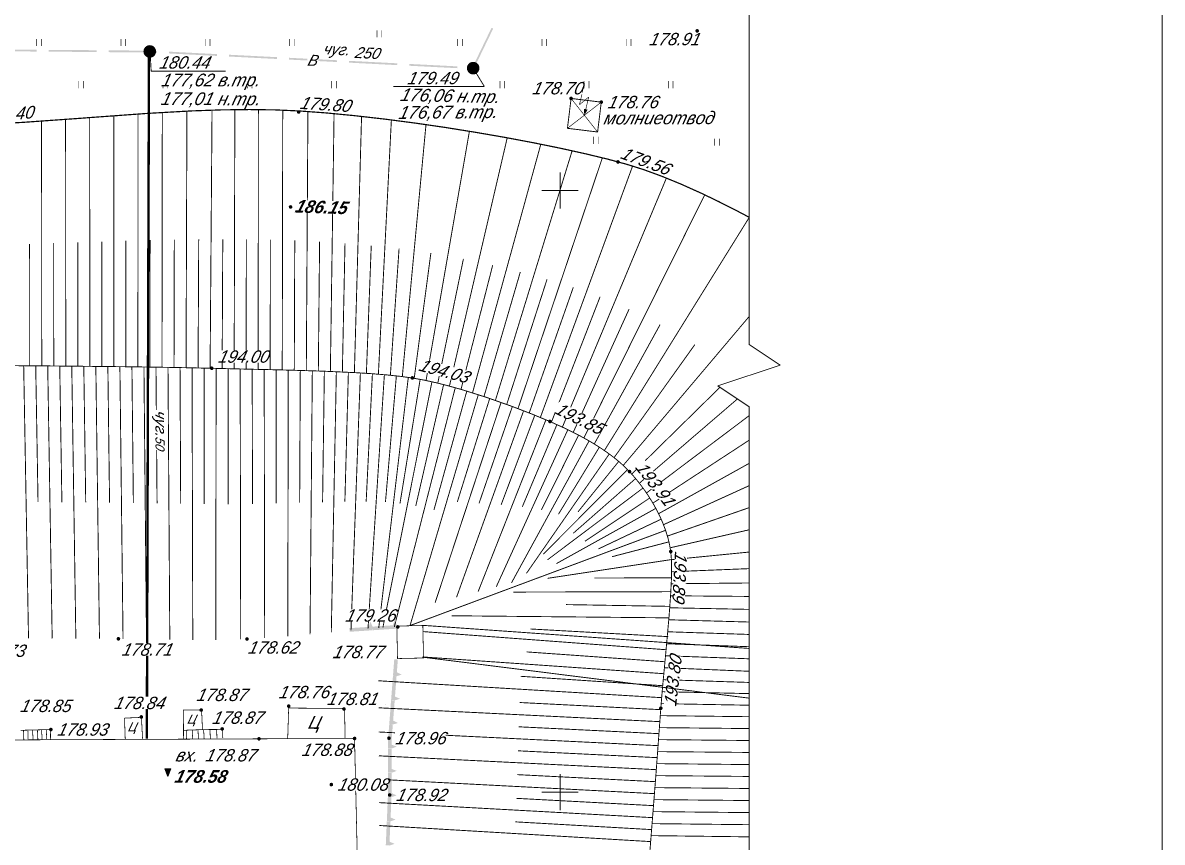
# Model space of a CAD drawing. Header units: millimetres. Extents: x -338 to 6826, y -8218 to 3153.
# Drawn here: x 276.4 to 630.7, y -7446.5 to -7191.8 of the extents above; entities that cross this region are included whole.
import ezdxf

# ---------------------------------------------------------------- set-up
doc = ezdxf.new("R2010")
doc.units = ezdxf.units.MM
for name, pattern in [('Cплошная', [0]), ('Cплошная_0.50', [0]), ('Штриховая 2_0.50', [2, 1, -1])]:
    doc.linetypes.add(name, pattern=pattern)
for name, color, linetype, lineweight in [('Рамка толстая', 7, 'Continuous', 60), ('Рамка тонкая', 5, 'Continuous', 25), ('Строительный', 251, 'Continuous', 13), ('Строительный @ 1', 251, 'Continuous', 13)]:
    doc.layers.add(name, color=color, linetype=linetype, lineweight=lineweight)
doc.styles.get("Standard").update_dxf_attribs({"font": 'simplex.shx', "oblique": 15})
doc.styles.add('БСАМ курсив малоконтрасный (Бм-431)', font='')
doc.styles.get('БСАМ курсив малоконтрасный (Бм-431)').set_extended_font_data('Bm431', italic=True)
doc.linetypes.add('Водопр', pattern='A,5,-1,["В",БСАМ курсив малоконтрасный (Бм-431),S=2,R=0,X=-1.2,Y=-1],-1,10,-2,10,-2,5', length=36)
doc.linetypes.add('КОНТУР', pattern='A,0,-0.5,[133,ltypeshp.shx,S=0.05,R=0,X=-0.5,Y=0],-0.5', length=1)

# ---------------------------------------------------------------- blocks, each defined once
blk = doc.blocks.new('2011 - 401 трава')
at = {"color": 7, "linetype": 'Continuous', "lineweight": 0, "const_width": 0.1, "flags": 128}
for points in [[(0, 0), (0, 1.2)], [(0.8, 0), (0.8, 1.2)]]:
    blk.add_lwpolyline(points, dxfattribs=at)
blk = doc.blocks.new('118 - 330 отм высот')
blk.add_hatch(color=7).paths.add_polyline_path([(0.098, 0.12), (0.002, 0.155), (-0.095, 0.121), (-0.146, 0.032), (-0.129, -0.069), (-0.05, -0.135), (0.052, -0.136), (0.131, -0.07), (0.149, 0.031)])
at = {"color": 7, "linetype": 'Continuous', "lineweight": 0, "const_width": 0.01, "flags": 128}
blk.add_lwpolyline([(0.098, 0.12), (0.002, 0.155), (-0.095, 0.121), (-0.146, 0.032), (-0.129, -0.069), (-0.05, -0.135), (0.052, -0.136), (0.131, -0.07), (0.149, 0.031), (0.098, 0.12)], close=True, dxfattribs=at)
blk = doc.blocks.new('DIMENSION_17742')
at = {"color": 7, "linetype": 'Continuous', "lineweight": 0, "const_width": 0.075, "flags": 128}
for points in [[(4065.922915, 2211.535518), (4066.011045, 2209.913233)], [(4066.011045, 2209.913233), (4072.193362, 2209.913233)]]:
    blk.add_lwpolyline(points, dxfattribs=at)
at = {"color": 7, "insert": (4070.703297, 2210.913233), "char_height": 1.262627, "attachment_point": 7}
blk.add_mtext('{\\fArial|c1|b0|i1;\\l\\C0; }', dxfattribs=at)
blk = doc.blocks.new('DIMENSION_17778')
at = {"color": 7, "linetype": 'Continuous', "lineweight": 0, "const_width": 0.075, "flags": 128}
for points in [[(4092.775278, 2210.177396), (4093.712342, 2208.646757)], [(4093.712342, 2208.646757), (4086.131311, 2208.646757)]]:
    blk.add_lwpolyline(points, dxfattribs=at)
at = {"color": 7, "insert": (4087.131311, 2209.646757), "char_height": 1.262627, "attachment_point": 7}
blk.add_mtext('{\\fArial|c1|b0|i1;\\l\\C0; }', dxfattribs=at)
blk = doc.blocks.new('49 - 117.2.1 колодц.смотр.на водопроводах d-2.0')
at = {"true_color": 0xffffff}
blk.add_hatch(color=7, dxfattribs=at).paths.add_polyline_path([(-0.00002, 1), (-0.3827, 0.92388), (-0.70712, 0.70712), (-0.92388, 0.3827), (-1, 0), (-0.92388, -0.38268), (-0.70712, -0.7071), (-0.3827, -0.92386), (0, -0.99998), (0.38268, -0.92386), (0.7071, -0.7071), (0.92386, -0.38268), (0.99998, 0.00002), (0.92386, 0.3827), (0.7071, 0.70712), (0.38268, 0.92388)])
at = {"color": 7, "linetype": 'Continuous', "lineweight": 0, "const_width": 0.1, "flags": 128}
blk.add_lwpolyline([(-1, 0), (1, 0)], dxfattribs=at)
blk.add_lwpolyline([(0, 1), (0.269797, 0.962917), (0.519584, 0.854419), (0.730836, 0.682553), (0.887885, 0.460065), (0.979084, 0.203456), (0.997669, -0.068242), (0.942261, -0.33488), (0.81697, -0.57668), (0.631088, -0.775711), (0.398401, -0.917211), (0.136167, -0.990686), (-0.136167, -0.990686), (-0.398401, -0.917211), (-0.631088, -0.775711), (-0.81697, -0.57668), (-0.942261, -0.33488), (-0.997669, -0.068242), (-0.979084, 0.203456), (-0.887885, 0.460065), (-0.730836, 0.682553), (-0.519584, 0.854419), (-0.269797, 0.962917), (0, 1)], close=True, dxfattribs=at)
at = {"color": 7, "linetype": 'Continuous', "lineweight": 0, "true_color": 0xffffff, "const_width": 0.02, "flags": 128}
blk.add_lwpolyline([(0, 1), (-0.382683, 0.92388), (-0.707107, 0.707107), (-0.92388, 0.382683), (-1, 0), (-0.92388, -0.382683), (-0.707107, -0.707107), (-0.382683, -0.92388), (0, -1), (0.382683, -0.92388), (0.707107, -0.707107), (0.92388, -0.382683), (1, 0), (0.92388, 0.382683), (0.707107, 0.707107), (0.382683, 0.92388), (0, 1)], close=True, dxfattribs=at)
blk = doc.blocks.new('46 - 112.2 электрич. п. станц')
blk.add_hatch(color=7).paths.add_polyline_path([(0.3, 1), (-0.3, 1), (0, 0)])
at = {"color": 7, "linetype": 'Continuous', "lineweight": 0, "const_width": 0.1, "flags": 128}
for points in [[(-1.2, 1.5), (-1.2, 4)], [(0, 3.1), (-1.2, 1.5)], [(0, 1), (0, 3.1)]]:
    blk.add_lwpolyline(points, dxfattribs=at)
at = {"color": 7, "linetype": 'Continuous', "lineweight": 0, "const_width": 0.02, "flags": 128}
blk.add_lwpolyline([(0.3, 1), (-0.3, 1), (0, 0), (0.3, 1)], close=True, dxfattribs=at)
blk = doc.blocks.new('Крест')
at = {"color": 0, "linetype": 'Continuous', "lineweight": 0, "flags": 128}
for points in [[(0, -1), (0, 1)], [(-1, 0), (1, 0)]]:
    blk.add_lwpolyline(points, dxfattribs=at)
blk = doc.blocks.new('Отметка рельса')
at = {"linetype": 'Continuous', "lineweight": -2}
blk.add_hatch(color=0, dxfattribs=at).paths.add_polyline_path([(-0.65, 0.251), (-0.65, -0.249), (0, 0.001)])
at = {"color": 0, "linetype": 'Continuous', "lineweight": -2, "flags": 128}
blk.add_lwpolyline([(-0.65, 0.251), (-0.65, -0.249), (0, 0.001), (-0.65, 0.251)], dxfattribs=at)

msp = doc.modelspace()

# ---------------------------------------------------------------- hatches: boundary and pattern name
at = {"layer": 'Строительный', "lineweight": 20}
for points in [[(416.25, -7205.6), (415.24, -7205.55), (415.21, -7206.11), (416.41, -7206.17), (416.42, -7205.89), (416.67, -7206.01), (422.66, -7193.62), (422.15, -7193.37)], [(265.76, -7200.63), (280.72, -7200.75), (280.72, -7200.19), (265.76, -7200.06)], [(284.46, -7200.78), (299.41, -7200.9), (299.42, -7200.34), (284.46, -7200.22)], [(303.15, -7200.94), (315.92, -7201.04), (318.1, -7201.15), (318.13, -7200.59), (315.94, -7200.48), (315.93, -7200.76), (315.93, -7200.48), (303.16, -7200.37)], [(336.8, -7201.55), (321.86, -7200.78), (321.83, -7201.34), (336.77, -7202.11)], [(355.48, -7202.5), (340.54, -7201.74), (340.51, -7202.3), (355.45, -7203.06)], [(374.15, -7203.45), (359.21, -7202.69), (359.19, -7203.25), (374.13, -7204.01)], [(392.83, -7204.41), (377.89, -7203.64), (377.86, -7204.2), (392.8, -7204.97)], [(411.51, -7205.36), (396.57, -7204.6), (396.54, -7205.16), (411.48, -7205.92)], [(392.25, -7389.7), (391.9, -7389.68), (391.51, -7394.8), (392.59, -7394.89), (392.58, -7394.92), (392.58, -7394.94), (392.63, -7394.92), (394.17, -7394.48), (394.27, -7394.45), (394.17, -7394.41), (394.16, -7394.44), (394.17, -7394.41), (392.91, -7393.82), (392.73, -7393.74), (392.71, -7393.77), (392.73, -7393.74), (392.71, -7393.73), (393.02, -7389.76)], [(392.01, -7402.4), (392.01, -7402.43), (392, -7402.45), (392.06, -7402.44), (392.23, -7402.38), (392.81, -7402.18), (392.06, -7402.44), (393.59, -7401.99), (393.69, -7401.96), (393.6, -7401.92), (392.33, -7401.33), (392.15, -7401.25), (392.14, -7401.24), (392.62, -7394.94), (391.5, -7394.86), (390.93, -7402.31)], [(389.16, -7403.58), (389.14, -7403.61), (389.16, -7403.65), (389.25, -7403.61)], [(391.43, -7409.91), (391.43, -7409.94), (391.43, -7409.96), (391.48, -7409.95), (391.65, -7409.89), (392.24, -7409.69), (391.48, -7409.95), (393.01, -7409.5), (393.11, -7409.48), (393.02, -7409.43), (391.75, -7408.84), (391.57, -7408.76), (391.56, -7408.75), (392.04, -7402.45), (390.92, -7402.37), (390.35, -7409.83)], [(389.34, -7433.71), (389.32, -7433.75), (389.34, -7433.78), (389.43, -7433.75)], [(392.25, -7439.48), (392.24, -7439.51), (392.25, -7439.55), (392.35, -7439.52)], [(390.36, -7447.53), (390.36, -7447.57), (390.35, -7447.59), (390.41, -7447.57), (391.92, -7447.07), (391.91, -7447.04), (391.93, -7447), (390.64, -7446.46), (390.46, -7446.38), (390.44, -7446.41), (390.46, -7446.38), (390.44, -7446.37), (390.72, -7440.06), (389.6, -7440.01), (389.27, -7447.49)]]:
    msp.add_hatch(color=7, dxfattribs=at).paths.add_polyline_path(points)

# ---------------------------------------------------------------- linework, layer by layer
at = {"layer": 'Рамка толстая', "color": 18, "lineweight": 20, "true_color": 0x000000}
msp.add_line((630.67, -6884.48), (630.67, -8217.6), dxfattribs=at)
at = {"layer": 'Рамка тонкая', "lineweight": 20}
for p, q in [((502.22, -7104.19), (502.22, -7291.79)), ((502.22, -7291.79), (511.89, -7298.24)), ((511.89, -7298.24), (492.54, -7304.69)), ((492.54, -7304.69), (502.22, -7311.15)), ((502.22, -7311.15), (502.22, -7498.75))]:
    msp.add_line(p, q, dxfattribs=at)
at = {"layer": 'Строительный', "linetype": 'Водопр', "lineweight": 20, "const_width": 0.748, "flags": 128}
msp.add_lwpolyline([(315.64, -7202.6), (314.98, -7414.31)], dxfattribs=at)
at = {"layer": 'Строительный', "color": 7, "linetype": 'Cплошная_0.50', "lineweight": 20, "flags": 128}
for points, const_width in [([(446.89, -7215.33), (456.27, -7216.48), (455.13, -7225.76), (445.75, -7224.61), (446.89, -7215.33)], 0.281), ([(150.61, -7486.01), (195.78, -7486.41), (316.14, -7484.92), (380.46, -7483.71), (380.63, -7460.37), (379.56, -7414.31), (349.85, -7414.4), (150.17, -7415.29), (150.61, -7486.01)], 0.224)]:
    msp.add_lwpolyline(points, close=True, dxfattribs=dict(at, const_width=const_width))
for points, const_width in [([(446.89, -7215.33), (455.13, -7225.76)], 0.187), ([(445.75, -7224.61), (456.27, -7216.48)], 0.187), ([(55.46, -7449.39), (55.47, -7449.56), (55.52, -7450.22), (56.79, -7466.61), (57.6, -7475.82), (58.4, -7483.65), (59.38, -7491.66), (60.4, -7498.17), (61.69, -7505.07), (62.89, -7510.83), (64.49, -7517.45), (65.32, -7520.48), (66.19, -7523.33), (67.25, -7526.48), (68.37, -7529.44), (69.54, -7532.21), (70.77, -7534.8), (72.15, -7537.39), (73.73, -7540.08), (75.51, -7542.87), (77.47, -7545.71), (79.38, -7548.32), (81.39, -7550.91), (83.47, -7553.45), (85.59, -7555.89), (87.62, -7558.1), (89.61, -7560.13), (91.51, -7561.94), (93.29, -7563.5), (95.03, -7564.87), (96.89, -7566.18), (98.85, -7567.43), (100.92, -7568.61), (103, -7569.68), (105.14, -7570.67), (107.35, -7571.57), (109.59, -7572.38), (111.84, -7573.1), (114.09, -7573.71), (116.35, -7574.22), (118.58, -7574.63), (120.9, -7574.9), (123.85, -7575.11), (127.43, -7575.23), (131.7, -7575.28), (129.56, -7575.25), (157.74, -7574.76), (152.02, -7574.9), (163.46, -7574.63), (174.63, -7574.45), (180.1, -7574.32), (185.81, -7574.18), (196.98, -7574), (215.96, -7573.97), (220.56, -7573.97), (243.04, -7573.96), (267.03, -7573.86), (272.16, -7573.8), (285.72, -7573.65), (304.42, -7573.31), (314.11, -7573.01), (323.1, -7572.64), (344.7, -7571.53), (357.11, -7570.77), (367.57, -7570.03), (377.68, -7569.13), (381.6, -7568.69), (384.75, -7568.25), (390.82, -7567.16), (396.91, -7565.77), (402.98, -7564.09), (408.86, -7562.16), (411.77, -7561.09), (414.59, -7559.96), (417.31, -7558.78), (419.92, -7557.56), (422.56, -7556.23), (425.23, -7554.79), (427.92, -7553.26), (430.59, -7551.64), (433.28, -7549.91), (435.88, -7548.15), (438.36, -7546.36), (440.69, -7544.57), (443, -7542.67), (445.1, -7540.81), (446.96, -7538.99), (448.58, -7537.24), (450.01, -7535.48), (451.38, -7533.55), (452.69, -7531.45), (453.94, -7529.17), (454.95, -7527.11), (455.94, -7524.9), (456.91, -7522.52), (457.88, -7519.94), (459.29, -7515.77), (460.96, -7510.42), (462.43, -7505.11), (464.02, -7498.52), (465.59, -7491.19), (467.06, -7483.54), (468.41, -7475.69), (469.46, -7468.47), (470.36, -7460.49), (471.39, -7449.32), (473.27, -7425.45), (474.09, -7414.27), (474.78, -7404.89), (475.29, -7398.71), (476.14, -7389.67), (476.38, -7387.05), (477.32, -7376.68), (477.86, -7369.19), (478.07, -7364.98), (478.14, -7361.44), (478.07, -7358.52), (477.87, -7356.2), (477.5, -7354.03), (476.96, -7351.81), (476.25, -7349.54), (475.38, -7347.25), (474.43, -7345.11), (473.35, -7342.97), (472.15, -7340.84), (470.83, -7338.73), (469.5, -7336.79), (468.08, -7334.89), (466.59, -7333.07), (465.05, -7331.34), (463.51, -7329.79), (461.81, -7328.25), (459.93, -7326.73), (457.88, -7325.22), (455.94, -7323.91), (453.86, -7322.6), (451.64, -7321.31), (449.3, -7320.03), (445, -7317.88), (440.29, -7315.75), (434.62, -7313.4), (428.51, -7311.05), (420.62, -7308.27), (413.15, -7305.91), (408.86, -7304.7), (404.82, -7303.68), (401.04, -7302.86), (397.53, -7302.23), (393.89, -7301.73), (389.68, -7301.28), (384.89, -7300.89), (379.47, -7300.55), (369.63, -7300.1), (357.31, -7299.73), (346.85, -7299.49), (335.15, -7299.21), (323.83, -7298.96), (309.86, -7298.74), (279.54, -7298.43), (250.11, -7298.31), (221.29, -7298.34), (192.48, -7298.55), (179.36, -7298.76), (169.05, -7299.02), (162.18, -7299.24), (149.09, -7299.68), (138.17, -7300.17), (129.15, -7300.77), (124.23, -7301.21), (119.79, -7301.7), (115.83, -7302.26), (112.31, -7302.87), (110.63, -7303.2), (103.03, -7304.74), (97.41, -7306.01), (93.24, -7307.1), (89.46, -7308.23), (86.01, -7309.43), (82.85, -7310.71), (79.34, -7312.39), (77.73, -7313.29), (76.21, -7314.22), (74.78, -7315.19), (73.45, -7316.2), (72.2, -7317.25), (71.03, -7318.34), (68.69, -7320.88), (66.36, -7323.84), (64.06, -7327.2), (61.82, -7330.9), (59.75, -7334.77), (57.81, -7338.83), (56.03, -7343.04), (54.44, -7347.31), (53.02, -7351.73), (51.86, -7356.08), (50.97, -7360.3), (50.36, -7364.33), (50.18, -7366.33), (50.05, -7368.67), (49.98, -7374.39), (50.15, -7381.5), (50.56, -7390.04), (51.59, -7404.99), (53.18, -7423.85), (54.12, -7434.24), (55.45, -7449.32)], 0.281), ([(469.43, -7468.68), (469.46, -7468.47), (470.36, -7460.49), (471.39, -7449.32), (473.27, -7425.45), (474.09, -7414.27), (474.78, -7404.89), (475.29, -7398.71), (476.14, -7389.67), (476.38, -7387.05), (477.32, -7376.68), (477.86, -7369.19), (478.07, -7364.98), (478.14, -7361.44), (478.07, -7358.52), (477.87, -7356.2), (477.5, -7354.03), (476.96, -7351.81), (476.25, -7349.54), (475.38, -7347.25), (474.43, -7345.11), (473.35, -7342.97), (472.15, -7340.84), (470.83, -7338.73), (469.5, -7336.79), (468.08, -7334.89), (466.59, -7333.07), (465.05, -7331.34), (463.51, -7329.79), (461.81, -7328.25), (459.93, -7326.73), (457.88, -7325.22), (455.94, -7323.91), (453.86, -7322.6), (451.64, -7321.31), (449.3, -7320.03), (445, -7317.88), (440.29, -7315.75), (434.62, -7313.4), (428.51, -7311.05), (420.62, -7308.27), (413.15, -7305.91), (408.86, -7304.7), (404.82, -7303.68), (401.04, -7302.86), (397.53, -7302.23), (393.89, -7301.73), (389.68, -7301.28), (384.89, -7300.89), (379.47, -7300.55), (369.63, -7300.1), (357.31, -7299.73), (346.85, -7299.49), (335.15, -7299.21), (323.83, -7298.96), (309.86, -7298.74), (279.54, -7298.43), (250.11, -7298.31), (221.29, -7298.34), (192.48, -7298.55), (179.36, -7298.76), (169.05, -7299.02), (162.18, -7299.24), (149.09, -7299.68), (138.17, -7300.17), (129.15, -7300.77), (124.23, -7301.21), (119.79, -7301.7), (115.83, -7302.26), (112.31, -7302.87), (110.63, -7303.2), (103.03, -7304.74), (97.41, -7306.01), (93.24, -7307.1), (89.46, -7308.23), (86.01, -7309.43), (82.85, -7310.71), (79.34, -7312.39), (77.73, -7313.29), (76.21, -7314.22), (74.78, -7315.19), (73.45, -7316.2), (72.2, -7317.25), (71.03, -7318.34), (70.22, -7319.17)], 0.281), ([(313.3, -7407.57), (313.64, -7414.35)], 0.224), ([(331.87, -7405.47), (326.26, -7405.42)], 0.224), ([(326.35, -7405.36), (326.39, -7414.45)], 0.224), ([(332, -7405.37), (332.27, -7411.52), (338.55, -7411.48), (338.6, -7414.12)], 0.224), ([(376.63, -7414.18), (376.45, -7404.95), (359.07, -7404.84), (358.78, -7414.23)], 0.224), ([(308.04, -7407.93), (308.26, -7414.52)], 0.224), ([(313.27, -7407.73), (308.07, -7407.96)], 0.224), ([(285.04, -7414.51), (285, -7411.51), (275.75, -7411.75)], 0.224), ([(276.62, -7411.67), (276.74, -7414.72)], 0.224), ([(277.98, -7411.84), (278.06, -7414.55)], 0.224), ([(279.45, -7411.74), (279.6, -7414.51)], 0.224), ([(280.96, -7411.66), (281.1, -7414.63)], 0.224), ([(282.43, -7414.62), (282.24, -7411.52)], 0.224), ([(283.72, -7411.55), (283.84, -7414.43)], 0.224), ([(332.31, -7411.53), (326.44, -7411.75)], 0.224), ([(327.24, -7411.7), (327.31, -7414.41)], 0.224), ([(329.07, -7411.62), (329.23, -7414.42)], 0.224), ([(330.89, -7411.61), (331.01, -7414.4)], 0.224), ([(332.63, -7411.47), (332.81, -7414.46)], 0.224), ([(334.61, -7411.47), (334.72, -7414.47)], 0.224), ([(336.68, -7411.41), (336.78, -7414.27)], 0.224)]:
    msp.add_lwpolyline(points, dxfattribs=dict(at, const_width=const_width))
at = {"layer": 'Строительный', "color": 7, "linetype": 'КОНТУР', "lineweight": 20, "ltscale": 2, "const_width": 0.374, "flags": 128}
msp.add_lwpolyline([(502.22, -7252.25), (498.04, -7250.05), (492.61, -7247.31), (487.43, -7244.82), (481.08, -7241.97), (475.1, -7239.52), (469.47, -7237.46), (464.19, -7235.8), (458.2, -7234.18), (451.27, -7232.51), (443.53, -7230.8), (435.17, -7229.1), (426.23, -7227.42), (417.02, -7225.83), (407.73, -7224.34), (398.51, -7223), (388.77, -7221.73), (379.46, -7220.67), (370.71, -7219.83), (362.6, -7219.23), (355.01, -7218.89), (346.9, -7218.78), (338.19, -7218.88), (328.72, -7219.21), (314.96, -7219.99), (296.35, -7221.34), (294.71, -7221.47), (276.51, -7222.76), (269.73, -7223.14), (263.74, -7223.37), (256.52, -7223.59), (233.5, -7224.27), (216.95, -7224.68), (203.25, -7224.91), (189.33, -7224.97), (183.56, -7224.91), (178.54, -7224.78), (173.81, -7224.56), (168.5, -7224.18), (162.6, -7223.65), (156.02, -7222.97), (146.51, -7221.86), (134.08, -7220.27), (133.55, -7220.2), (123.63, -7218.95), (118.44, -7218.42), (117.65, -7218.36), (109.39, -7217.83), (104.59, -7217.67), (100.33, -7217.69), (95.67, -7217.96), (93.49, -7218.2), (91.38, -7218.51), (85.48, -7219.33), (78.73, -7220.24), (74.01, -7220.98), (69.77, -7221.77), (65.87, -7222.63), (62.28, -7223.57), (60.02, -7224.26), (57.9, -7224.98), (55.91, -7225.75), (54.04, -7226.55), (52.31, -7227.4), (50.7, -7228.29), (49.21, -7229.22), (47.86, -7230.19), (46.38, -7231.39), (44.63, -7232.92), (40.37, -7236.94), (35.17, -7242.14), (29.23, -7248.36), (23.23, -7254.83)], dxfattribs=at)
at = {"layer": 'Строительный', "color": 7, "linetype": 'Cплошная', "lineweight": 20, "const_width": 0.281, "flags": 128}
for points in [[(319.69, -7298.89), (319.79, -7219.69)], [(327.17, -7299.03), (327.44, -7219.27)], [(334.65, -7299.2), (335.25, -7218.96)], [(342.13, -7299.38), (342.34, -7218.8)], [(349.6, -7299.55), (349.66, -7218.79)], [(357.08, -7299.72), (357.23, -7218.97)], [(364.56, -7299.93), (365.06, -7219.4)], [(282.3, -7298.45), (282.25, -7222.39)], [(289.77, -7298.52), (289.72, -7221.85)], [(297.25, -7298.59), (297.2, -7221.28)], [(304.73, -7298.67), (304.7, -7220.71)], [(312.21, -7298.77), (312.23, -7220.17)], [(372.04, -7300.19), (373.19, -7220.05)], [(379.51, -7300.55), (381.74, -7220.91)], [(386.97, -7301.05), (391.01, -7222.01)], [(394.41, -7301.79), (401.77, -7223.46)], [(401.79, -7303.01), (415.27, -7225.54)], [(409.06, -7304.75), (427.03, -7227.56)], [(416.24, -7306.85), (437.47, -7229.55)], [(423.35, -7309.2), (447.21, -7231.59)], [(430.37, -7311.75), (456.61, -7233.78)], [(437.33, -7314.5), (466.01, -7236.34)], [(444.18, -7317.5), (476.52, -7240.08)], [(450.86, -7320.87), (488.43, -7245.29)], [(457.24, -7324.77), (502.29, -7252.28)], [(278.56, -7298.43), (278.53, -7260.53)], [(286.03, -7298.48), (286.01, -7260.3)], [(293.51, -7298.55), (293.49, -7260.06)], [(300.99, -7298.63), (300.97, -7259.81)], [(308.47, -7298.72), (308.47, -7259.58)], [(315.95, -7298.83), (315.98, -7259.38)], [(323.43, -7298.96), (323.52, -7259.21)], [(330.91, -7299.11), (331.11, -7259.11)], [(338.39, -7299.3), (338.59, -7259.08)], [(345.87, -7299.47), (345.91, -7259.12)], [(353.34, -7299.63), (353.38, -7259.24)], [(360.82, -7299.82), (360.97, -7259.48)], [(368.3, -7300.05), (368.69, -7259.88)], [(375.77, -7300.36), (376.59, -7260.41)], [(383.24, -7300.78), (384.75, -7261.1)], [(390.7, -7301.38), (393.4, -7262.03)], [(398.11, -7302.32), (403.29, -7263.39)], [(405.44, -7303.83), (413.41, -7265.2)], [(412.66, -7305.76), (422.51, -7267.16)], [(419.8, -7307.99), (431.1, -7269.28)], [(426.87, -7310.45), (439.4, -7271.56)], [(433.86, -7313.1), (447.57, -7274.05)], [(440.77, -7315.96), (455.9, -7276.98)], [(447.55, -7319.13), (464.92, -7280.81)], [(463.1, -7329.4), (502.22, -7283.14)], [(454.09, -7322.75), (474.56, -7285.63)], [(460.25, -7326.98), (485.35, -7291.86)], [(276.69, -7298.41), (278.19, -7383.14)], [(280.43, -7298.44), (281.15, -7340.81)], [(284.16, -7298.47), (285.55, -7383.21)], [(287.9, -7298.5), (288.57, -7340.87)], [(291.64, -7298.53), (292.91, -7383.26)], [(295.38, -7298.57), (295.98, -7340.92)], [(299.12, -7298.61), (300.25, -7383.3)], [(302.86, -7298.65), (303.39, -7340.98)], [(306.6, -7298.7), (307.58, -7383.35)], [(310.34, -7298.75), (310.79, -7341.07)], [(314.08, -7298.8), (314.87, -7383.45)], [(317.82, -7298.86), (318.16, -7341.18)], [(321.56, -7298.92), (322.12, -7383.57)], [(325.3, -7298.99), (325.5, -7341.3)], [(329.04, -7299.07), (329.26, -7383.64)], [(332.78, -7299.15), (332.77, -7341.4)], [(336.52, -7299.25), (336.41, -7383.64)], [(340.26, -7299.34), (340.29, -7341.46)], [(344, -7299.43), (344.16, -7383.47)], [(347.74, -7299.51), (347.83, -7341.41)], [(351.47, -7299.59), (351.61, -7383.07)], [(355.21, -7299.68), (355.22, -7341.24)], [(358.95, -7299.77), (358.8, -7382.5)], [(362.69, -7299.87), (362.49, -7341.03)], [(366.43, -7299.99), (365.72, -7381.88)], [(370.17, -7300.12), (369.62, -7340.84)], [(373.9, -7300.27), (372.33, -7381.26)], [(377.64, -7300.45), (376.55, -7340.71)], [(381.37, -7300.66), (378.45, -7380.68)], [(385.11, -7300.91), (383.17, -7340.66)], [(388.83, -7301.21), (383.74, -7380.2)], [(396.27, -7302.04), (387.08, -7379.91)], [(403.62, -7303.41), (388.37, -7379.81)], [(392.56, -7301.58), (389.17, -7340.8)], [(399.96, -7302.65), (393.68, -7341.27)], [(407.25, -7304.28), (398.6, -7341.99)], [(410.87, -7305.25), (391.92, -7379.6)], [(418.03, -7307.41), (396.81, -7379.19)], [(414.46, -7306.3), (404.24, -7343.26)], [(465.72, -7332.08), (493.17, -7305.12)], [(425.11, -7309.82), (404.61, -7372.1)], [(421.58, -7308.59), (411.51, -7340.76)], [(428.62, -7311.1), (418.27, -7341.17)], [(468.12, -7334.94), (498.6, -7308.74)], [(432.12, -7312.42), (411.28, -7370.37)], [(439.06, -7315.22), (417.99, -7368.62)], [(435.6, -7313.8), (425.14, -7341.64)], [(470.32, -7337.97), (502.22, -7313.95)], [(445.87, -7318.3), (423.62, -7367.15)], [(442.48, -7316.72), (431.71, -7342.29)], [(452.49, -7321.79), (428.35, -7365.92)], [(449.21, -7319.99), (437.67, -7343.24)], [(472.32, -7341.12), (502.22, -7321.58)], [(458.76, -7325.85), (433.01, -7362.95)], [(455.68, -7323.74), (442.95, -7344.59)], [(461.7, -7328.16), (449.04, -7343.83)], [(474.1, -7344.41), (502.22, -7328.78)], [(464.44, -7330.71), (438.22, -7357)], [(469.24, -7336.44), (439.55, -7358.76)], [(466.94, -7333.49), (447.56, -7350.5)], [(475.62, -7347.83), (502.22, -7335.71)], [(471.35, -7339.53), (451.2, -7352.98)], [(473.24, -7342.75), (442.32, -7359.93)], [(476.84, -7351.37), (502.22, -7342.54)], [(474.89, -7346.11), (455.39, -7355.37)], [(476.27, -7349.58), (396.81, -7379.19)], [(477.69, -7355.01), (502.22, -7349.42)], [(477.31, -7353.17), (459.58, -7357.79)], [(478.08, -7358.72), (502.22, -7356.34)], [(478.23, -7358.65), (439.55, -7364.51)], [(478.13, -7362.46), (502.22, -7361.49)], [(478.05, -7364.37), (454.15, -7364.4)], [(477.92, -7368.66), (428.97, -7368.78)], [(478.02, -7366.2), (502.22, -7365.95)], [(477.82, -7369.93), (502.22, -7370.13)], [(477.52, -7373.22), (445.26, -7372.67)], [(477.56, -7373.66), (502.22, -7374.16)], [(477.31, -7376.79), (409.75, -7376.14)], [(477.26, -7377.39), (502.22, -7378.09)], [(476.42, -7386.7), (400.82, -7381.06)], [(477.1, -7382.63), (434.22, -7380.25)], [(476.93, -7381.12), (502.22, -7381.95)], [(476.59, -7384.84), (502.22, -7385.76)], [(475.71, -7394.15), (400.99, -7388.96)], [(476.06, -7390.43), (433.1, -7387.38)], [(476.24, -7388.57), (502.22, -7389.52)], [(475.89, -7392.29), (502.22, -7393.4)], [(475.04, -7401.6), (386.98, -7396.35)], [(475.37, -7397.88), (431.17, -7394.96)], [(475.54, -7396.01), (502.22, -7396.87)], [(475.2, -7399.74), (502.22, -7400.34)], [(474.75, -7405.33), (430.87, -7403.11)], [(474.89, -7403.46), (502.22, -7403.95)], [(474.47, -7409.06), (387.02, -7404.75)], [(474.61, -7407.19), (502.22, -7407.52)], [(474.2, -7412.79), (430.62, -7410.66)], [(474.34, -7410.92), (502.22, -7411.21)], [(473.93, -7416.52), (387.06, -7412.27)], [(474.06, -7414.65), (502.22, -7414.92)], [(473.66, -7420.25), (430.37, -7418.12)], [(473.79, -7418.38), (502.22, -7418.63)], [(473.38, -7423.98), (387.11, -7419.68)], [(473.52, -7422.11), (502.22, -7422.4)], [(472.82, -7431.44), (387.15, -7426.99)], [(473.1, -7427.71), (430.12, -7425.53)], [(473.24, -7425.84), (502.22, -7426.09)], [(472.96, -7429.57), (502.22, -7429.83)], [(472.25, -7438.9), (387.21, -7434.23)], [(472.54, -7435.17), (429.86, -7432.9)], [(472.68, -7433.3), (502.22, -7433.58)], [(472.39, -7437.03), (502.22, -7437.33)], [(471.64, -7446.35), (387.26, -7441.34)], [(471.95, -7442.62), (429.59, -7440.21)], [(472.1, -7440.76), (502.22, -7441.09)], [(471.8, -7444.49), (502.22, -7444.87)]]:
    msp.add_lwpolyline(points, dxfattribs=at)

# ---------------------------------------------------------------- block references
at = {"layer": 'Строительный', "color": 7, "lineweight": 20, "zscale": 3.74}
for name, p, xscale, yscale in [('2011 - 401 трава', (386.55, -7196.35), 1.87, 1.87), ('118 - 330 отм высот', (486.09, -7194.35, 669.12), 3.74, 3.74), ('2011 - 401 трава', (280.75, -7199.07), 1.87, 1.87), ('2011 - 401 трава', (306.93, -7199.07), 1.87, 1.87), ('2011 - 401 трава', (333.11, -7199.07), 1.87, 1.87), ('2011 - 401 трава', (359.29, -7199.07), 1.87, 1.87), ('2011 - 401 трава', (411.65, -7199.07), 1.87, 1.87), ('2011 - 401 трава', (437.83, -7199.07), 1.87, 1.87), ('2011 - 401 трава', (464.01, -7199.07), 1.87, 1.87), ('118 - 330 отм высот', (315.93, -7200.76, 674.85), 3.74, 3.74), ('DIMENSION_17742', (-14890.56, -15471.95), 3.74, 3.74), ('118 - 330 отм высот', (416.42, -7205.89, 671.29), 3.74, 3.74), ('DIMENSION_17778', (-14890.56, -15471.95), 3.74, 3.74), ('2011 - 401 трава', (293.84, -7212.16), 1.87, 1.87), ('2011 - 401 трава', (320.02, -7212.16), 1.87, 1.87), ('2011 - 401 трава', (346.2, -7212.16), 1.87, 1.87), ('2011 - 401 трава', (372.38, -7212.16), 1.87, 1.87), ('2011 - 401 трава', (424.74, -7212.16), 1.87, 1.87), ('2011 - 401 трава', (450.92, -7212.16), 1.87, 1.87), ('2011 - 401 трава', (477.1, -7212.16), 1.87, 1.87), ('118 - 330 отм высот', (446.89, -7215.33, 668.34), 3.74, 3.74), ('118 - 330 отм высот', (456.27, -7216.48, 668.56), 3.74, 3.74), ('118 - 330 отм высот', (362.16, -7219.56, 672.45), 3.74, 3.74), ('2011 - 401 трава', (453.91, -7229.48), 1.87, 1.87), ('2011 - 401 трава', (491.56, -7230.05), 1.87, 1.87), ('118 - 330 отм высот', (461.45, -7235.09, 671.55), 3.74, 3.74), ('118 - 330 отм высот', (359.67, -7249.08, 696.2), 3.74, 3.74), ('118 - 330 отм высот', (335.15, -7299.21, 725.55), 3.74, 3.74), ('118 - 330 отм высот', (397.53, -7302.23, 725.67), 3.74, 3.74), ('118 - 330 отм высот', (440.29, -7315.75, 724.98), 3.74, 3.74), ('118 - 330 отм высот', (465.05, -7331.34, 725.22), 3.74, 3.74), ('118 - 330 отм высот', (477.87, -7356.2, 725.14), 3.74, 3.74), ('118 - 330 отм высот', (393, -7379.63, 670.43), 3.74, 3.74), ('118 - 330 отм высот', (306.13, -7383.33, 668.39), 3.74, 3.74), ('118 - 330 отм высот', (346.12, -7383.39, 668.02), 3.74, 3.74), ('118 - 330 отм высот', (387.57, -7387.09, 668.6), 3.74, 3.74), ('118 - 330 отм высот', (359.08, -7404.26, 668.54), 3.74, 3.74), ('118 - 330 отм высот', (313.25, -7407.62, 668.88), 3.74, 3.74), ('118 - 330 отм высот', (331.87, -7405.47, 668.99), 3.74, 3.74), ('118 - 330 отм высот', (376.26, -7405.15, 668.74), 3.74, 3.74), ('118 - 330 отм высот', (474.78, -7404.89, 724.82), 3.74, 3.74), ('118 - 330 отм высот', (285.15, -7411.53, 669.19), 3.74, 3.74), ('118 - 330 отм высот', (338.39, -7411.35, 668.97), 3.74, 3.74), ('118 - 330 отм высот', (349.85, -7414.4, 668.99), 3.74, 3.74), ('118 - 330 отм высот', (379.56, -7414.31, 669.02), 3.74, 3.74), ('118 - 330 отм высот', (390.25, -7414.22, 669.32), 3.74, 3.74), ('118 - 330 отм высот', (372.33, -7428.64, 673.49), 3.74, 3.74), ('118 - 330 отм высот', (390.49, -7431.87, 669.15), 3.74, 3.74)]:
    msp.add_blockref(name, p, dxfattribs=dict(at, xscale=xscale, yscale=yscale))
for name, p, xscale, yscale, rotation in [('49 - 117.2.1 колодц.смотр.на водопроводах d-2.0', (315.89, -7200.72), 1.869999999999405, 1.869999999999405, 0.243724792678752), ('49 - 117.2.1 колодц.смотр.на водопроводах d-2.0', (416.44, -7205.91), 1.869999999999403, 1.869999999999403, 1.036797524760336), ('46 - 112.2 электрич. п. станц', (451.01, -7220.54), 1.869999999999405, 1.869999999999405, 346.6283499999836)]:
    msp.add_blockref(name, p, dxfattribs=dict(at, xscale=xscale, yscale=yscale, rotation=rotation))
at = {"layer": 'Строительный', "color": 136, "lineweight": 20, "true_color": 0x008080, "xscale": 5.61, "yscale": 5.61, "zscale": 3.74}
for p in [(443.44, -7243.95), (443.44, -7430.95)]:
    msp.add_blockref('Крест', p, dxfattribs=at)
at = {"layer": 'Строительный @ 1', "lineweight": 20, "xscale": 3.74, "yscale": 3.74, "zscale": 3.74, "rotation": 269.9037097551698}
msp.add_blockref('Отметка рельса', (321.52, -7426.13, 667.89), dxfattribs=at)

# ---------------------------------------------------------------- texts
at = {"layer": 'Строительный', "color": 7, "lineweight": 20, "insert": (323.39, -7426.13), "char_height": 3.9504, "attachment_point": 4}
msp.add_mtext('{\\fD431|c1|b1|i1;\\l\\C0;178.58}', dxfattribs=at)

# ---------------------------------------------------------------- next in the draw order: texts
at = {"layer": 'Строительный', "color": 7, "lineweight": 20, "char_height": 3.8474, "attachment_point": 4, "bg_fill": 3, "box_fill_scale": 1, "bg_fill_color": 256}
for s, insert, bg_fill_transparency in [('{\\fD431|c1|b0|i1;\\l\\C0;178.91}', (471.05, -7196.9), 6377), ('{\\fD431|c1|b0|i1;\\l\\C0;180.44}', (318.71, -7204.16), 6287), ('{\\fD431|c1|b0|i1;\\l\\C0;179.49}', (395.85, -7209.01), 6101140), ('{\\fD431|c1|b0|i1;\\l\\C0;178.70}', (434.68, -7212.17), 6317), ('{\\fD431|c1|b0|i1;\\l\\C0;178.76}', (458.14, -7216.48), 15603850), ('{\\fD431|c1|b0|i1;\\l\\C0;194.00}', (337, -7295.59), 4266647), ('{\\fD431|c1|b0|i1;\\l\\C0;179.26}', (376.56, -7376.08), 4265732), ('{\\fD431|c1|b0|i1;\\l\\C0;178.73}', (261.24, -7387.06), 4264967), ('{\\fD431|c1|b0|i1;\\l\\C0;178.71}', (307.05, -7386.67), 4266357), ('{\\fD431|c1|b0|i1;\\l\\C0;178.62}', (346.31, -7386.02), 4265327), ('{\\fD431|c1|b0|i1;\\l\\C0;178.77}', (372.66, -7387.43), 4266777), ('{\\fD431|c1|b0|i1;\\l\\C0;178.87}', (330.28, -7400.77), 4266652), ('{\\fD431|c1|b0|i1;\\l\\C0;178.81}', (370.9, -7402.02), 4265572), ('{\\fD431|c1|b0|i1;\\l\\C0;178.85}', (275.48, -7404.19), 4266252), ('{\\fD431|c1|b0|i1;\\l\\C0;178.84}', (304.65, -7403.28), 4266632), ('{\\fD431|c1|b0|i1;\\l\\C0;178.87}', (335.2, -7407.85), 4266512), ('{\\fD431|c1|b0|i1;\\l\\C0;178.93}', (287.02, -7411.53), 4266177), ('{\\fD431|c1|b0|i1;\\l\\C0;178.96}', (392.12, -7414.22), 4265712), ('{\\fD431|c1|b0|i1;\\l\\C0;178.87}', (333.02, -7419.54), 4266627), ('{\\fD431|c1|b0|i1;\\l\\C0;178.88}', (363.02, -7417.83), 4266782), ('{\\fD431|c1|b0|i1;\\l\\C0;178.92}', (392.36, -7431.87), 4266687)]:
    msp.add_mtext(s, dxfattribs=dict(at, insert=insert, bg_fill_transparency=bg_fill_transparency))
at = {"layer": 'Строительный', "color": 7, "lineweight": 20, "bg_fill": 3, "box_fill_scale": 1, "bg_fill_color": 256}
for s, insert, char_height, attachment_point, rotation, bg_fill_transparency in [('{\\fBm431|c1|b0|i1;\\l\\C0;В}', (364.75, -7205.11), 3.4505, 7, 357.0779, 0), ('{\\fD431|c1|b0|i1;\\l\\C0;177,01\\fBm431|c1|b0|i1; н.тр.}', (319.22, -7213.37), 3.9568, 1, 359.7182, 0), ('{\\fD431|c1|b0|i1;\\l\\C0;179.80}', (362.55, -7216.68), 3.8474, 4, 356.272, 15603880), ('{\\fD431|c1|b0|i1;\\l\\C0;180.40}', (263.96, -7220.85), 3.8474, 4, 4.5818, 6307), ('{\\fD431|c1|b0|i1;\\l\\C0;176,67\\fBm431|c1|b0|i1; в.тр.}', (393.04, -7217.74), 3.9568, 1, 0.5097, 0), ('{\\fD431|c1|b0|i1;\\l\\C0;179.56}', (462.6, -7232.08), 3.8474, 4, 339.7818, 7411955), ('{\\fD431|c1|b1|i1;\\l\\C0;186.15}', (360.89, -7248.82), 3.9504, 4, 358.0021, 0), ('{\\fD431|c1|b0|i1;\\l\\C0;194.03}', (399.72, -7298.04), 3.8474, 4, 345.1117, 4266817), ('{\\fD431|c1|b0|i1;\\l\\C0;193.85}', (442.32, -7311.37), 3.8474, 4, 333.8767, 4266857), ('{\\fBm431|b0|i1|c204|p18;\\C0;чуг.\\fBm431|b0|i1|c0|p18;\\H0.81292x;50}', (316.59, -7312.15), 3.4505, 7, 270.2467, 0), ('{\\fD431|c1|b0|i1;\\l\\C0;193.91}', (468.16, -7328.9), 3.8474, 4, 307.9303, 4266862), ('{\\fD431|c1|b0|i1;\\l\\C0;193.89}', (481.08, -7356.15), 3.8474, 4, 266.8751, 4267077), ('{\\fD431|c1|b0|i1;\\l\\C0;193.80}', (477.63, -7404.25), 3.8474, 4, 83.2219, 4267072), ('{\\fBm431|c1|b0|i1;\\l\\C0;Ц}', (327.53, -7406.87), 2.805, 1, 358.9775, 4267482), ('{\\fBm431|c1|b0|i1;\\l\\C0;Ц}', (365.01, -7407.3), 3.9568, 1, 358.9775, 4267277), ('{\\fBm431|c1|b0|i1;\\l\\C0;Ц}', (309.08, -7409.22), 2.805, 1, 358.9775, 4267447), ('{\\fBm431|c1|b0|i1;\\l\\C0;вх.}', (323.83, -7417.43), 3.9568, 1, 358.9775, 4267362)]:
    msp.add_mtext(s, dxfattribs=dict(at, insert=insert, char_height=char_height, attachment_point=attachment_point, rotation=rotation, bg_fill_transparency=bg_fill_transparency))

# ---------------------------------------------------------------- next in the draw order: hatches: boundary and pattern name
at = {"layer": 'Строительный', "lineweight": 20}
for points in [[(378.03, -7381.12), (385.22, -7380.65), (385.15, -7379.56), (385.18, -7379.56), (385.2, -7379.56), (385.18, -7379.51), (385.15, -7379.53), (385.18, -7379.51), (385.1, -7379.35), (384.82, -7378.8), (385.18, -7379.51), (384.52, -7378.06), (384.48, -7377.97), (384.45, -7378.06), (384.05, -7379.4), (383.99, -7379.59), (384.03, -7379.6), (383.99, -7379.59), (383.99, -7379.6), (377.96, -7380), (378.03, -7381.08)], [(392.67, -7379.07), (392.66, -7379.03), (392.66, -7378.94), (392.66, -7378.93), (392.04, -7377.56), (392.01, -7377.58), (391.97, -7377.57), (391.57, -7378.91), (391.51, -7379.1), (391.5, -7379.11), (385.2, -7379.52), (385.27, -7380.64), (392.74, -7380.15)], [(391.97, -7377.57), (392.01, -7377.58), (392.04, -7377.56), (392, -7377.47)], [(390.53, -7414.8), (389.97, -7414.8), (389.97, -7417.39), (391.05, -7417.39), (391.05, -7417.42), (391.05, -7417.44), (391.1, -7417.42), (391.27, -7417.35), (391.84, -7417.11), (391.1, -7417.42), (392.6, -7416.86), (392.59, -7416.83), (392.6, -7416.86), (392.69, -7416.83), (392.6, -7416.79), (391.29, -7416.3), (391.1, -7416.23), (391.09, -7416.27), (391.1, -7416.23), (391.09, -7416.23), (391.09, -7414.82), (391.46, -7409.97), (390.35, -7409.88), (389.97, -7414.75)], [(390.68, -7440.01), (390.68, -7440.04), (390.68, -7440.06), (390.73, -7440.04), (392.25, -7439.55), (392.24, -7439.51), (392.25, -7439.48), (390.97, -7438.93), (390.78, -7438.85), (390.77, -7438.89), (390.78, -7438.85), (390.77, -7438.85), (391.04, -7432.53), (389.92, -7432.49), (389.6, -7439.96)]]:
    msp.add_hatch(color=7, dxfattribs=at).paths.add_polyline_path(points)

# ---------------------------------------------------------------- next in the draw order: linework, layer by layer
at = {"layer": 'Строительный', "color": 7, "linetype": 'Cплошная_0.50', "lineweight": 20, "const_width": 0.224, "flags": 128}
msp.add_lwpolyline([(392.7, -7379.35), (392.92, -7389.45), (401, -7389.27), (400.78, -7379.17), (392.7, -7379.35)], close=True, dxfattribs=at)
at = {"layer": 'Строительный', "color": 7, "linetype": 'Штриховая 2_0.50', "lineweight": 20, "const_width": 0.281, "flags": 128}
for points in [[(400.66, -7379.11), (502.22, -7386.3)], [(400.66, -7389), (502.22, -7401.75)]]:
    msp.add_lwpolyline(points, dxfattribs=at)

# ---------------------------------------------------------------- next in the draw order: texts
at = {"layer": 'Строительный', "color": 7, "lineweight": 20, "bg_fill": 3, "box_fill_scale": 1, "bg_fill_color": 256, "bg_fill_transparency": 0}
for s, insert, char_height, attachment_point, rotation in [('{\\fBm431|c1|b0|i1;\\l\\C0;чуг.}', (369.58, -7202.61), 3.4505, 7, 357.0779), ('{\\fD431|c1|b0|i1;\\l\\C0;177,62\\fBm431|c1|b0|i1; в.тр.}', (319.28, -7207.65), 3.9568, 1, 0.1486), ('{\\fD431|c1|b0|i1;\\l\\C0;176,06\\fBm431|c1|b0|i1; н.тр.}', (393.66, -7212.16), 3.9568, 1, 358.7173), ('{\\fBm431|c1|b0|i1;\\l\\C0;молниеотвод}', (456.81, -7219.46), 3.9568, 1, 0.1746)]:
    msp.add_mtext(s, dxfattribs=dict(at, insert=insert, char_height=char_height, attachment_point=attachment_point, rotation=rotation))
at = {"layer": 'Строительный', "color": 7, "lineweight": 20, "char_height": 3.8474, "attachment_point": 4, "bg_fill": 3, "box_fill_scale": 1, "bg_fill_color": 256}
for s, insert, bg_fill_transparency in [('{\\fD431|c1|b0|i1;\\l\\C0;178.76}', (355.9, -7399.89), 4266797), ('{\\fD431|c1|b0|i1;\\l\\C0;180.08}', (374.2, -7428.64), 4266792)]:
    msp.add_mtext(s, dxfattribs=dict(at, insert=insert, bg_fill_transparency=bg_fill_transparency))

# ---------------------------------------------------------------- next in the draw order: hatches: boundary and pattern name
at = {"layer": 'Строительный', "lineweight": 20}
for points in [[(391.09, -7424.92), (391.1, -7424.96), (392.6, -7424.4), (392.69, -7424.36), (392.6, -7424.33), (392.59, -7424.36), (392.6, -7424.33), (391.29, -7423.84), (391.1, -7423.77), (391.09, -7423.76), (391.09, -7417.44), (389.97, -7417.44), (389.97, -7424.92), (391.05, -7424.92), (391.05, -7424.96), (391.05, -7424.98), (391.1, -7424.96)], [(390.53, -7431.43), (390.94, -7431.43), (391.05, -7431.43), (391.06, -7431.43), (391.09, -7431.43), (391.13, -7431.43), (391.24, -7431.43), (391.27, -7431.43), (391.35, -7431.43), (391.46, -7431.43), (391.29, -7431.37), (391.1, -7431.3), (391.09, -7431.3), (391.09, -7424.98), (389.97, -7424.98), (389.97, -7431.42), (389.93, -7432.43), (391.01, -7432.48), (391.01, -7432.51), (391.01, -7432.53), (391.06, -7432.52), (391.05, -7432.48), (391.06, -7432.52), (392.58, -7432.02), (392.67, -7431.99), (392.58, -7431.95), (392.57, -7431.98), (392.58, -7431.95), (391.46, -7431.47), (391.35, -7431.47), (391.25, -7431.46), (391.24, -7431.46), (391.09, -7431.46), (391.06, -7431.46), (391.05, -7431.45), (390.94, -7431.45)]]:
    msp.add_hatch(color=7, dxfattribs=at).paths.add_polyline_path(points)

# ---------------------------------------------------------------- next in the draw order: texts
at = {"layer": 'Строительный', "color": 7, "lineweight": 20, "insert": (379.49, -7202.77), "char_height": 3.4505, "attachment_point": 7, "rotation": 357.0779, "bg_fill": 3, "box_fill_scale": 1, "bg_fill_color": 256, "bg_fill_transparency": 0}
msp.add_mtext('{\\fBm431|c1|b0|i1;\\l\\C0;250}', dxfattribs=at)

doc.saveas('drawing.dxf')
